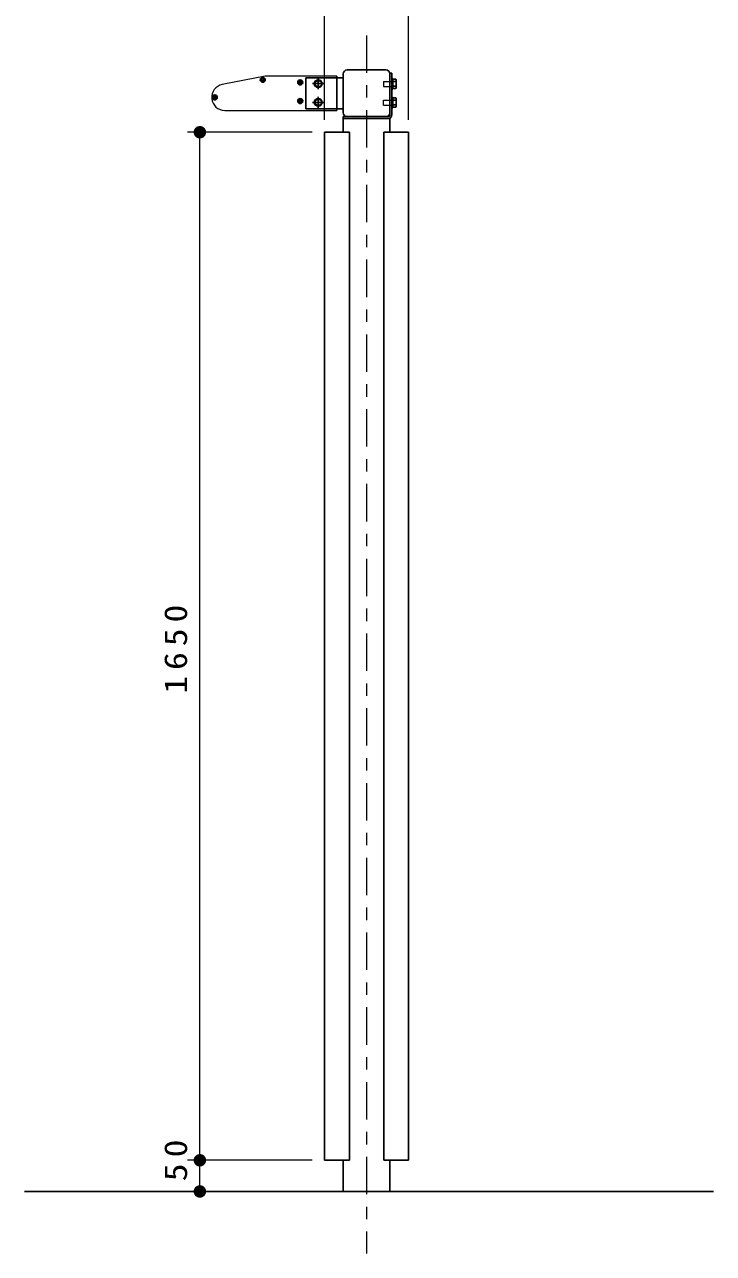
# Model space of a CAD drawing. Units: millimetres on the paper, scale 1:20. Extents: x -365 to 0, y 0 to 257.
# Drawn here: x -162 to -106.7, y 71.8 to 170.4 of the extents above; entities that cross this region are included whole.
import ezdxf

# ---------------------------------------------------------------- set-up
doc = ezdxf.new("R2010")
doc.units = ezdxf.units.MM
doc.linetypes.add('USER1', pattern=[4.5, 2.5, -2])
doc.linetypes.add('USER2', pattern=[6, 3, -1, 1, -1])
doc.layers.add('1_20', color=4, linetype='Continuous', lineweight=25)
doc.styles.add('ＭＳ ゴシック', font='')
doc.styles.get('ＭＳ ゴシック').set_extended_font_data('MS Gothic')

# ---------------------------------------------------------------- blocks, each defined once
blk = doc.blocks.new('filled_dot')
at = {"color": 0, "linetype": 'Continuous', "lineweight": -2, "const_width": 1.25}
blk.add_lwpolyline([(-0.625, 0, 1), (0.625, 0, 1)], format="xyb", close=True, dxfattribs=at)

msp = doc.modelspace()

# ---------------------------------------------------------------- linework, layer by layer
at = {"layer": '1_20', "color": 7, "lineweight": 13}
for p, q in [((-137.914, 162.789), (-137.914, 179.819)), ((-131.164, 162.789), (-131.164, 179.819)), ((-142.671, 166.287), (-146.114, 165.618)), ((-136.914, 166.287), (-142.671, 166.287)), ((-145.914, 163.537), (-136.914, 163.537)), ((-138.914, 161.789), (-148.914, 161.789)), ((-147.914, 79.289), (-147.914, 161.789)), ((-147.914, 76.789), (-147.914, 81.585)), ((-138.914, 79.289), (-148.914, 79.289))]:
    msp.add_line(p, q, dxfattribs=at)
at = {"layer": '1_20', "color": 7, "linetype": 'USER2', "lineweight": 13}
msp.add_line((-134.539, 169.564), (-134.539, 71.815), dxfattribs=at)
at = {"layer": '1_20', "color": 7}
for p, q in [((-136.094, 166.789), (-132.984, 166.789)), ((-138.664, 165.833), (-138.414, 165.977)), ((-138.664, 165.833), (-138.664, 165.544)), ((-138.164, 165.833), (-138.414, 165.977)), ((-138.164, 165.833), (-138.164, 165.544)), ((-136.914, 166.287), (-136.914, 163.537)), ((-136.914, 166.164), (-136.414, 166.164)), ((-136.414, 166.469), (-136.414, 163.359)), ((-132.664, 166.539), (-132.664, 163.189)), ((-132.664, 166.539), (-132.504, 166.539)), ((-132.504, 166.539), (-132.504, 163.189)), ((-132.504, 166.089), (-132.424, 166.089)), ((-132.504, 165.239), (-132.504, 166.089)), ((-132.424, 166.089), (-132.424, 165.239)), ((-132.424, 166.039), (-132.193, 166.039)), ((-132.424, 165.851), (-132.193, 165.851)), ((-132.193, 166.039), (-132.159, 165.979)), ((-132.159, 165.349), (-132.159, 165.979)), ((-138.414, 165.4), (-138.664, 165.544)), ((-138.414, 165.4), (-138.164, 165.544)), ((-132.424, 165.239), (-132.504, 165.239)), ((-132.424, 165.476), (-132.193, 165.476)), ((-132.424, 165.288), (-132.193, 165.288)), ((-132.193, 165.288), (-132.159, 165.349)), ((-138.414, 164.477), (-138.664, 164.333)), ((-138.664, 164.044), (-138.664, 164.333)), ((-138.664, 164.044), (-138.414, 163.9)), ((-138.414, 164.477), (-138.164, 164.333)), ((-138.164, 164.044), (-138.414, 163.9)), ((-138.164, 164.044), (-138.164, 164.333)), ((-132.504, 164.589), (-132.424, 164.589)), ((-132.504, 163.739), (-132.504, 164.589)), ((-132.424, 163.739), (-132.504, 163.739)), ((-132.424, 164.589), (-132.424, 163.739)), ((-132.424, 164.539), (-132.193, 164.539)), ((-132.424, 164.351), (-132.193, 164.351)), ((-132.424, 163.976), (-132.193, 163.976)), ((-132.424, 163.788), (-132.193, 163.788)), ((-132.193, 164.539), (-132.159, 164.479)), ((-132.193, 163.788), (-132.159, 163.849)), ((-132.159, 163.849), (-132.159, 164.479)), ((-136.414, 163.664), (-136.914, 163.664)), ((-136.414, 163.039), (-132.814, 163.039)), ((-136.414, 163.039), (-136.414, 161.789)), ((-136.414, 162.879), (-132.664, 162.879)), ((-132.664, 162.879), (-132.664, 161.789)), ((-137.914, 161.789), (-137.914, 79.289)), ((-137.914, 161.789), (-135.914, 161.789)), ((-135.914, 161.789), (-135.914, 79.289)), ((-133.164, 161.789), (-133.164, 79.289)), ((-133.164, 161.789), (-131.164, 161.789)), ((-131.164, 161.789), (-131.164, 79.289)), ((-137.914, 79.289), (-135.914, 79.289)), ((-136.414, 79.289), (-136.414, 76.789)), ((-133.164, 79.289), (-131.164, 79.289)), ((-132.664, 79.289), (-132.664, 76.789)), ((-161.981, 76.789), (-106.702, 76.789))]:
    msp.add_line(p, q, dxfattribs=at)
at = {"layer": '1_20'}
for p, q in [((-142.984, 165.97), (-142.984, 166.02)), ((-142.984, 166.02), (-142.914, 166.02)), ((-142.984, 165.97), (-142.914, 165.97)), ((-142.839, 166.115), (-142.889, 166.115)), ((-142.889, 166.115), (-142.889, 166.045)), ((-142.889, 165.875), (-142.889, 165.945)), ((-142.839, 165.875), (-142.889, 165.875)), ((-142.839, 166.115), (-142.839, 166.045)), ((-142.839, 165.875), (-142.839, 165.945)), ((-142.744, 166.02), (-142.814, 166.02)), ((-142.744, 165.97), (-142.814, 165.97)), ((-142.744, 165.97), (-142.744, 166.02)), ((-139.984, 165.764), (-139.984, 165.814)), ((-139.984, 165.814), (-139.914, 165.814)), ((-139.984, 165.764), (-139.914, 165.764)), ((-139.839, 165.909), (-139.889, 165.909)), ((-139.889, 165.909), (-139.889, 165.839)), ((-139.889, 165.669), (-139.889, 165.739)), ((-139.839, 165.909), (-139.839, 165.839)), ((-139.839, 165.669), (-139.839, 165.739)), ((-139.744, 165.814), (-139.814, 165.814)), ((-139.744, 165.764), (-139.814, 165.764)), ((-139.744, 165.764), (-139.744, 165.814)), ((-146.689, 164.707), (-146.739, 164.707)), ((-146.739, 164.707), (-146.739, 164.637)), ((-146.689, 164.707), (-146.689, 164.637)), ((-139.839, 165.669), (-139.889, 165.669)), ((-146.834, 164.562), (-146.834, 164.612)), ((-146.834, 164.612), (-146.764, 164.612)), ((-146.834, 164.562), (-146.764, 164.562)), ((-146.739, 164.467), (-146.739, 164.537)), ((-146.689, 164.467), (-146.739, 164.467)), ((-146.689, 164.467), (-146.689, 164.537)), ((-146.594, 164.612), (-146.664, 164.612)), ((-146.594, 164.562), (-146.664, 164.562)), ((-146.594, 164.562), (-146.594, 164.612)), ((-139.984, 164.314), (-139.914, 164.314)), ((-139.984, 164.314), (-139.984, 164.264)), ((-139.984, 164.264), (-139.914, 164.264)), ((-139.889, 164.409), (-139.889, 164.339)), ((-139.839, 164.409), (-139.889, 164.409)), ((-139.889, 164.169), (-139.889, 164.239)), ((-139.839, 164.169), (-139.889, 164.169)), ((-139.839, 164.409), (-139.839, 164.339)), ((-139.839, 164.169), (-139.839, 164.239)), ((-139.744, 164.314), (-139.814, 164.314)), ((-139.744, 164.264), (-139.814, 164.264)), ((-139.744, 164.314), (-139.744, 164.264))]:
    msp.add_line(p, q, dxfattribs=at)
at = {"layer": '1_20', "linetype": 'USER1'}
for p, q in [((-139.414, 166.164), (-139.414, 163.664)), ((-139.414, 166.164), (-136.914, 166.164)), ((-139.414, 163.664), (-136.914, 163.664))]:
    msp.add_line(p, q, dxfattribs=at)
at = {"layer": '1_20', "color": 3, "linetype": 'USER2'}
for p, q in [((-138.864, 165.689), (-137.964, 165.689)), ((-138.414, 166.139), (-138.414, 165.239)), ((-138.864, 164.189), (-137.964, 164.189)), ((-138.414, 163.739), (-138.414, 164.639))]:
    msp.add_line(p, q, dxfattribs=at)
at = {"layer": '1_20', "color": 7, "linetype": 'USER1', "lineweight": 13}
for p, q in [((-133.174, 165.864), (-133.174, 165.464)), ((-133.174, 165.864), (-132.504, 165.864)), ((-133.174, 165.464), (-132.504, 165.464)), ((-133.174, 164.364), (-132.504, 164.364)), ((-133.174, 163.964), (-133.174, 164.364)), ((-133.174, 163.964), (-132.504, 163.964))]:
    msp.add_line(p, q, dxfattribs=at)
at = {"layer": '1_20'}
for points in [[(-139.889, 165.839), (-139.891, 165.829), (-139.896, 165.821), (-139.904, 165.816), (-139.914, 165.814)], [(-139.889, 164.239), (-139.891, 164.248), (-139.896, 164.256), (-139.904, 164.262), (-139.914, 164.264)]]:
    msp.add_lwpolyline(points, dxfattribs=at)
for centre in [(-142.864, 165.995), (-139.864, 165.789), (-146.714, 164.587), (-139.864, 164.289)]:
    msp.add_circle(centre, 0.2, dxfattribs=at)
at = {"layer": '1_20', "color": 7, "lineweight": 13}
for centre in [(-138.414, 165.689), (-138.414, 164.189)]:
    msp.add_circle(centre, 0.325, dxfattribs=at)
at = {"layer": '1_20', "color": 7}
for centre, radius, start, end in [((-136.094, 166.469), 0.32, 90, 180), ((-132.984, 166.469), 0.32, 0, 90), ((-132.356, 165.945), 0.188, 330.00001, 29.99999), ((-132.682, 165.664), 0.523, 338.98558, 21.01442), ((-132.356, 165.382), 0.188, 330.00001, 29.99999), ((-132.356, 164.445), 0.188, 330.00001, 29.99999), ((-132.682, 164.164), 0.523, 338.98558, 21.01442), ((-132.356, 163.882), 0.188, 330.00001, 29.99999), ((-136.094, 163.359), 0.32, 180, 270), ((-132.984, 163.359), 0.32, 270, 0), ((-132.814, 163.189), 0.15, 270, 0), ((-132.814, 163.189), 0.31, 270, 0)]:
    msp.add_arc(centre, radius, start, end, dxfattribs=at)
at = {"layer": '1_20'}
for centre, start, end in [((-142.914, 166.045), 270, 0), ((-142.914, 165.945), 0, 90), ((-142.814, 166.045), 180, 270), ((-142.814, 165.945), 90, 180), ((-139.914, 165.739), 0, 90), ((-139.814, 165.839), 180, 270), ((-139.814, 165.739), 90, 180), ((-146.764, 164.637), 270, 0), ((-146.764, 164.537), 0, 90), ((-146.664, 164.637), 180, 270), ((-146.664, 164.537), 90, 180), ((-139.914, 164.339), 270, 0), ((-139.814, 164.339), 180, 270), ((-139.814, 164.239), 90, 180)]:
    msp.add_arc(centre, 0.025, start, end, dxfattribs=at)
at = {"layer": '1_20', "color": 7, "lineweight": 13}
msp.add_arc((-145.914, 164.587), 1.05, 101, 270, dxfattribs=at)

# ---------------------------------------------------------------- block references
at = {"layer": '1_20', "color": 7, "lineweight": 13, "xscale": 0.4, "yscale": 0.4}
for p, rotation in [((-147.914, 161.789), 270), ((-147.914, 79.289), 270), ((-147.914, 79.289), 90), ((-147.914, 76.789), 90)]:
    msp.add_blockref('filled_dot', p, dxfattribs=dict(at, rotation=rotation))

# ---------------------------------------------------------------- texts
at = {"layer": '1_20', "color": 7, "char_height": 1.833, "attachment_point": 8, "rotation": 90, "style": 'ＭＳ ゴシック'}
for s, insert in [('\\T1.33;\\W1.15;1650', (-148.914, 120.539)), ('\\T1.34;\\W1.15;50', (-148.914, 79.522))]:
    msp.add_mtext(s, dxfattribs=dict(at, insert=insert))

doc.saveas('drawing.dxf')
